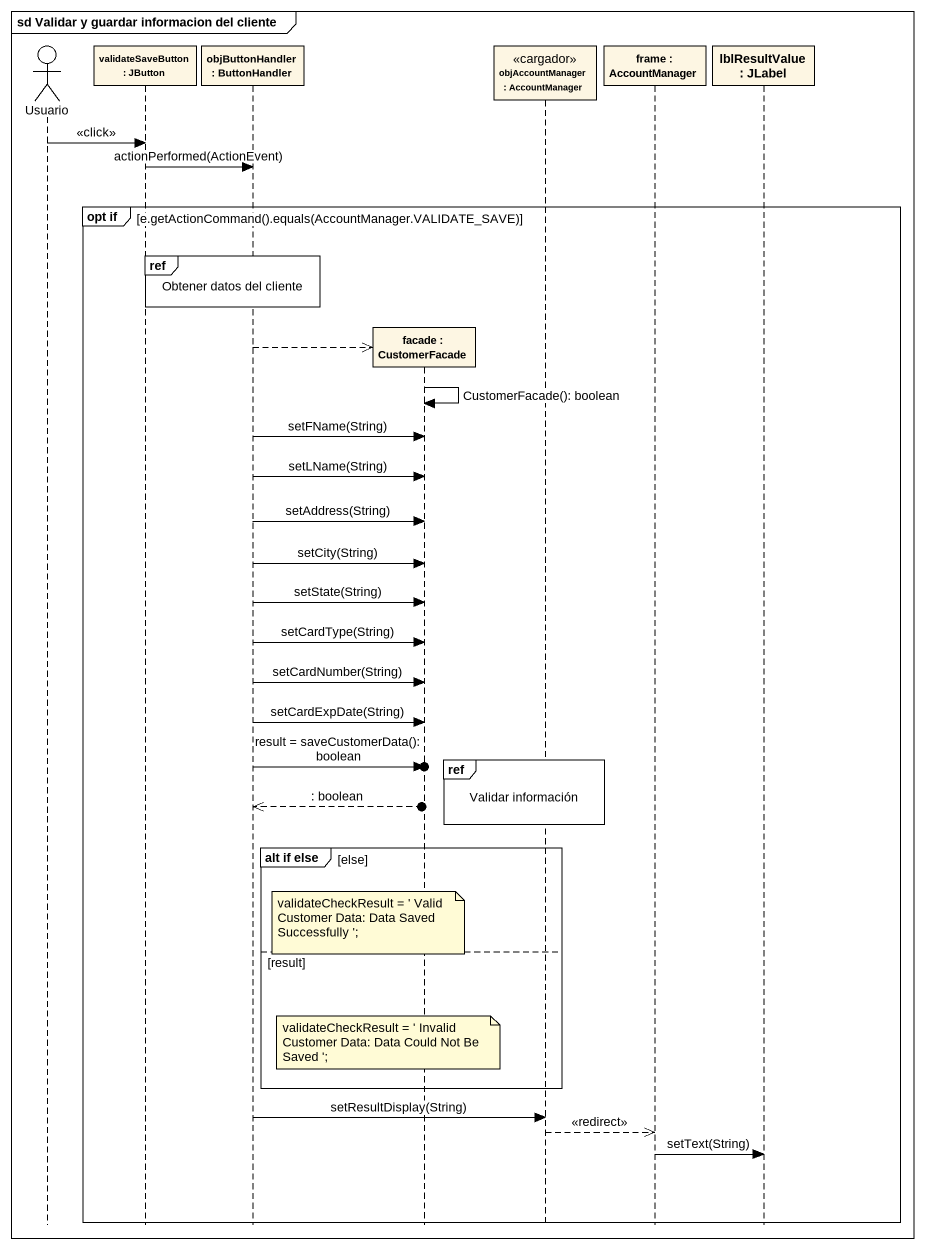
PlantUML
@startuml
mainframe sd Validar y guardar informacion del cliente
hide footbox
actor Usuario
participant "validateSaveButton : JButton" as validateSaveButton
participant "objButtonHandler : ButtonHandler" as objButtonHandler
participant "facade : CustomerFacade" as facade
participant "objAccountManager : AccountManager" as objAccountManager <<cargador>>
participant "frame : AccountManager" as frame_
participant "lblResultValue : JLabel" as lblResultValue

Usuario -> validateSaveButton : <<click>>
validateSaveButton -> objButtonHandler : actionPerformed(ActionEvent)
group opt if [e.getActionCommand().equals(AccountManager.VALIDATE_SAVE)]
  ref over validateSaveButton, objButtonHandler : Obtener datos del cliente
  objButtonHandler -->> facade **
  facade -> facade : CustomerFacade(): boolean
  objButtonHandler -> facade : setFName(String)
  objButtonHandler -> facade : setLName(String)
  objButtonHandler -> facade : setAddress(String)
  objButtonHandler -> facade : setCity(String)
  objButtonHandler -> facade : setState(String)
  objButtonHandler -> facade : setCardType(String)
  objButtonHandler -> facade : setCardNumber(String)
  objButtonHandler -> facade : setCardExpDate(String)
  ref over objAccountManager : Validar información
  objButtonHandler ->o] : result = saveCustomerData(): boolean
  objButtonHandler <<--o] : : boolean
  group alt if else [else]
    note over facade : validateCheckResult = ' Valid Customer Data: Data Saved Successfully ';
  else result
    note over facade : validateCheckResult = ' Invalid Customer Data: Data Could Not Be Saved ';
  end
  objButtonHandler -> objAccountManager : setResultDisplay(String)
  objAccountManager -->> frame_ : <<redirect>>
  frame_ -> lblResultValue : setText(String)
end
@enduml
